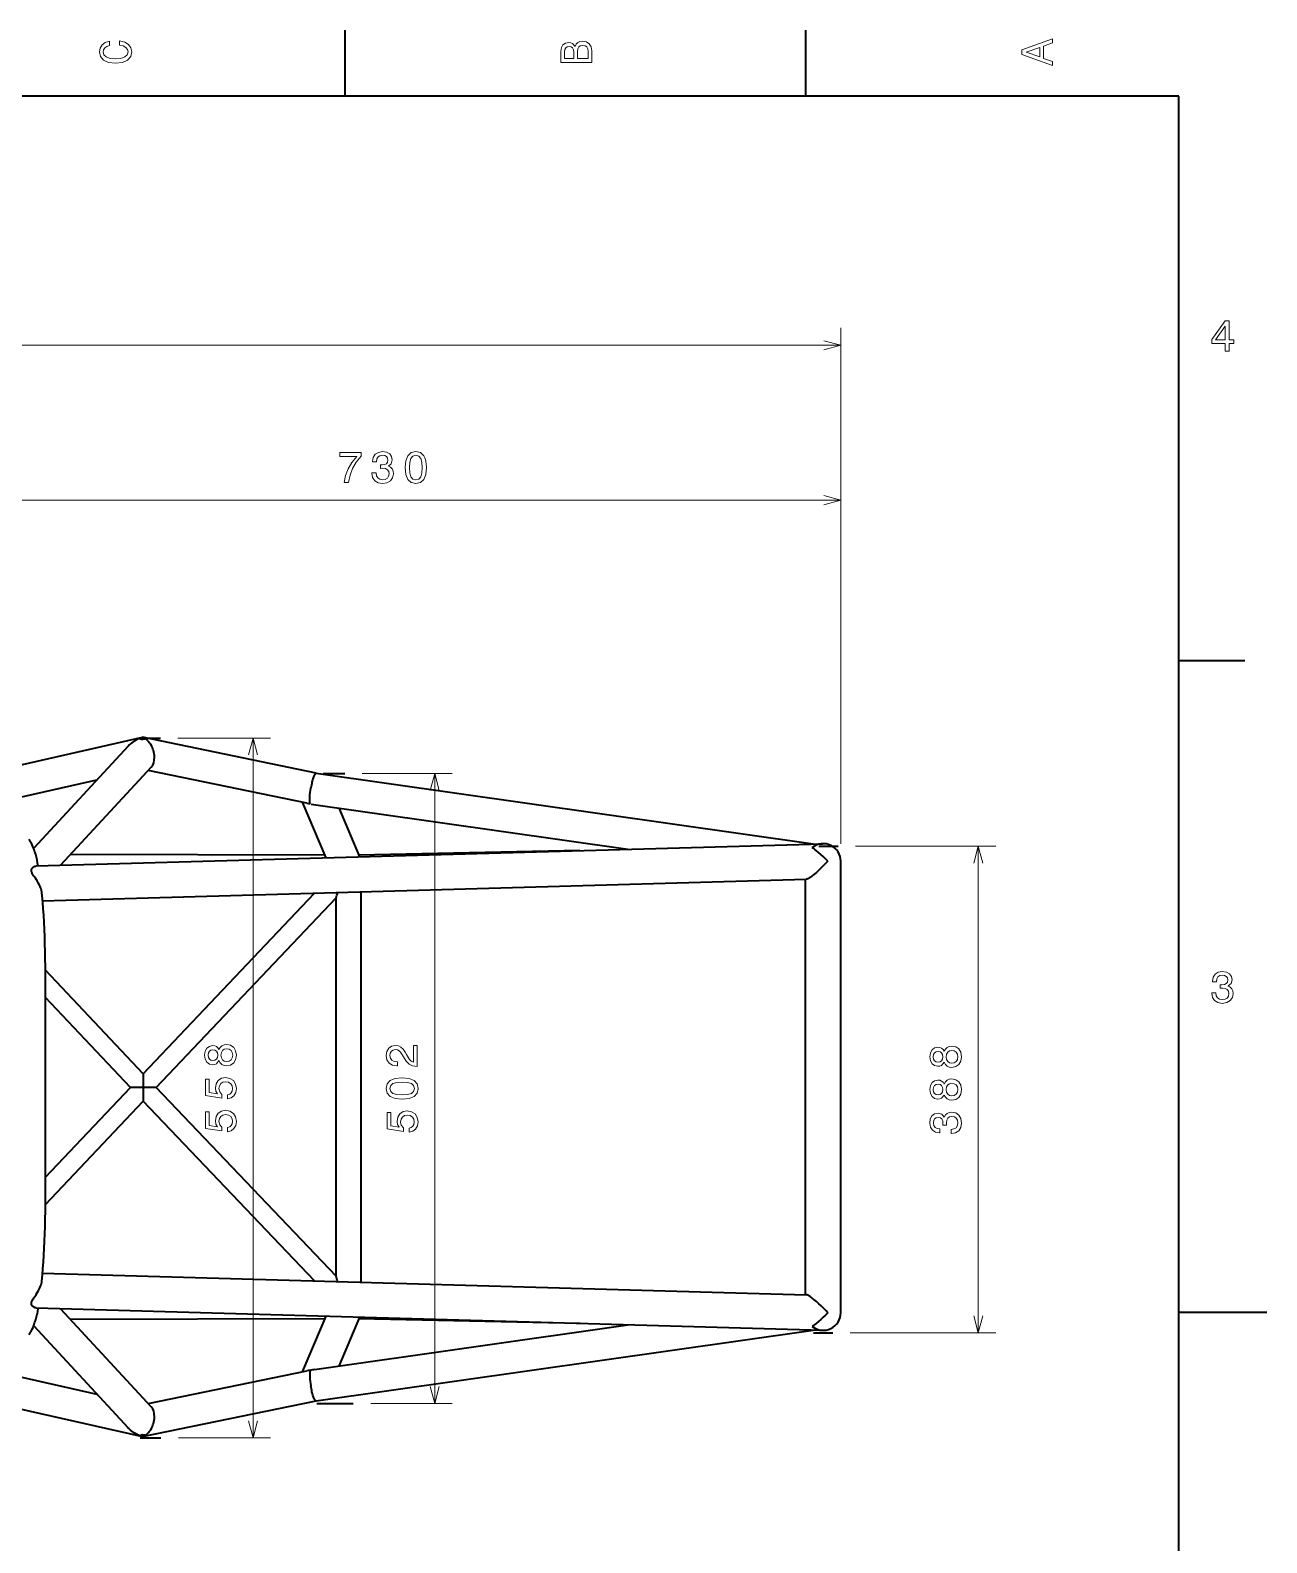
# Model space of a CAD drawing. Extents: x 0 to 420, y 0 to 297.
# Drawn here: x 279.1 to 420, y 122.2 to 294.5 of the extents above; entities that cross this region are included whole.
import ezdxf

# ---------------------------------------------------------------- set-up
doc = ezdxf.new("R2010")
doc.units = 0

msp = doc.modelspace()

# ---------------------------------------------------------------- linework, layer by layer
at = {"color": 7, "lineweight": 35, "ltscale": 0.1875}
for p, q in [((315, 287), (315, 294.5)), ((367.5, 287), (367.5, 294.5)), ((410, 222.699997), (417.5, 222.699997))]:
    msp.add_line(p, q, dxfattribs=at)
at = {"color": 7, "lineweight": 35}
for p, q in [((410, 287), (10, 287)), ((410, 10), (410, 287)), ((311.687561, 209.899307), (291.919342, 213.96582)), ((311.685974, 209.899536), (368.307495, 201.821625)), ((311.129059, 206.371384), (347.213684, 201.223373)), ((279.77359, 199.310669), (369.400421, 201.852615)), ((312.680542, 200.531525), (283.691864, 200.602341)), ((341.737091, 201.068329), (316.554749, 200.549408)), ((371.459412, 148.424927), (371.459412, 199.853485)), ((280.523834, 195.330338), (367.538086, 197.798187)), ((367.459412, 150.482452), (367.459412, 197.796158)), ((367.459412, 150.482483), (367.459412, 197.796005)), ((367.459412, 150.482452), (367.459412, 197.795959)), ((291.995209, 175.640732), (311.507538, 196.209122)), ((293.471893, 174.083771), (313.955994, 195.676544)), ((313.955994, 152.591095), (313.955994, 195.676544)), ((316.813141, 151.9189), (316.813141, 196.359604)), ((313.955994, 152.591095), (293.471893, 174.083771)), ((311.492615, 152.069809), (291.995209, 172.527191)), ((280.523834, 152.948074), (367.538086, 150.480225)), ((279.77359, 148.967743), (369.40271, 146.42572)), ((312.680328, 147.746887), (283.692078, 147.676071)), ((311.505493, 141.960724), (347.213806, 147.055054)), ((311.685974, 138.378891), (368.307709, 146.456818)), ((311.685974, 138.378876), (368.307495, 146.456787)), ((341.778748, 147.209229), (316.554535, 147.729004)), ((291.919342, 134.312592), (311.687561, 138.379105))]:
    msp.add_line(p, q, dxfattribs=at)
at = {"color": 7, "lineweight": 13}
for p, q in [((371.459412, 201.853485), (371.459412, 260.620422)), ((43.030865, 258.620422), (371.459412, 258.620422)), ((371.459412, 201.853485), (371.459412, 242.978699)), ((267.173706, 240.978699), (371.459412, 240.978699)), ((304.502533, 134.173996), (304.502533, 213.884674)), ((325.197083, 138.099274), (325.197083, 209.836105))]:
    msp.add_line(p, q, dxfattribs=at)
at = {"color": 7, "lineweight": 35, "ltscale": 0.483066}
msp.add_line((273.070404, 209.709183), (291.918365, 213.965805), dxfattribs=at)
at = {"color": 7, "lineweight": 35, "ltscale": 0.057965}
msp.add_line((291.627716, 213.884674), (293.94632, 213.884674), dxfattribs=at)
at = {"color": 7, "lineweight": 35, "ltscale": 5e-06}
msp.add_line((291.918579, 213.965851), (291.918365, 213.965805), dxfattribs=at)
at = {"color": 7, "lineweight": 13, "ltscale": 0.263905}
msp.add_line((295.94632, 213.884674), (306.502533, 213.884674), dxfattribs=at)
at = {"color": 7, "lineweight": 35, "ltscale": 0.395616}
msp.add_line((290.25235, 212.948578), (279.50351, 201.334732), dxfattribs=at)
at = {"color": 7, "lineweight": 35, "ltscale": 0.380295}
msp.add_line((292.902496, 210.554077), (282.569916, 199.389984), dxfattribs=at)
at = {"color": 7, "lineweight": 35, "ltscale": 0.461509}
for p, q in [((310.644714, 206.467621), (292.562958, 210.18721)), ((292.562958, 138.091202), (310.644714, 141.810791))]:
    msp.add_line(p, q, dxfattribs=at)
at = {"color": 7, "lineweight": 35, "ltscale": 0.279342}
for p, q in [((275.819061, 206.668564), (286.718231, 209.130035)), ((275.819061, 141.609848), (286.718231, 139.148376))]:
    msp.add_line(p, q, dxfattribs=at)
at = {"color": 7, "lineweight": 35, "ltscale": 0.061051}
msp.add_line((312.498444, 209.836105), (314.940491, 209.836105), dxfattribs=at)
at = {"color": 7, "lineweight": 13, "ltscale": 0.256415}
msp.add_line((316.940491, 209.836105), (327.197083, 209.836105), dxfattribs=at)
at = {"color": 7, "lineweight": 35, "ltscale": 0.000468}
for p, q in [((311.078064, 208.182465), (311.081268, 208.200912)), ((311.078064, 140.095947), (311.081268, 140.077499))]:
    msp.add_line(p, q, dxfattribs=at)
at = {"color": 7, "lineweight": 35, "ltscale": 0.172037}
msp.add_line((310.10498, 206.578644), (312.801331, 200.247421), dxfattribs=at)
at = {"color": 7, "lineweight": 35, "ltscale": 0.000777}
msp.add_line((311.009918, 206.446854), (310.980957, 206.458084), dxfattribs=at)
at = {"color": 7, "lineweight": 35, "ltscale": 0.15129}
msp.add_line((314.265625, 205.92392), (316.63681, 200.356201), dxfattribs=at)
at = {"color": 7, "lineweight": 35, "ltscale": 0.054926}
for p, q in [((368.950745, 201.561142), (371.147797, 201.561142)), ((368.351532, 146.132568), (370.548584, 146.132568))]:
    msp.add_line(p, q, dxfattribs=at)
at = {"color": 5, "lineweight": 13, "ltscale": 0.399471}
msp.add_line((373.147797, 201.561142), (389.126648, 201.561142), dxfattribs=at)
at = {"color": 5, "lineweight": 13}
msp.add_line((387.126648, 146.132568), (387.126648, 201.561142), dxfattribs=at)
at = {"color": 7, "lineweight": 35, "ltscale": 0.000525}
for p, q in [((370.000061, 199.853485), (369.985291, 199.868408)), ((370.000061, 148.424927), (369.985291, 148.410004))]:
    msp.add_line(p, q, dxfattribs=at)
at = {"color": 7, "lineweight": 35, "ltscale": 0.406124}
msp.add_line((291.995209, 175.640732), (280.842072, 187.452011), dxfattribs=at)
at = {"color": 7, "lineweight": 35, "ltscale": 0.321429}
for p, q in [((280.842865, 174.139206), (280.842865, 186.996353)), ((280.842865, 161.282059), (280.842865, 174.139206))]:
    msp.add_line(p, q, dxfattribs=at)
at = {"color": 7, "lineweight": 35, "ltscale": 0.352309}
msp.add_line((290.518188, 174.083771), (280.842926, 184.329941), dxfattribs=at)
at = {"color": 7, "lineweight": 35, "ltscale": 0.351451}
msp.add_line((280.842926, 163.884857), (290.518188, 174.083771), dxfattribs=at)
at = {"color": 7, "lineweight": 35, "ltscale": 0.036881}
msp.add_line((291.993408, 174.082062), (290.518188, 174.083771), dxfattribs=at)
at = {"color": 7, "lineweight": 35, "ltscale": 0.038967}
msp.add_line((291.995209, 175.640732), (291.993408, 174.082062), dxfattribs=at)
at = {"color": 7, "lineweight": 35, "ltscale": 0.036962}
msp.add_line((293.471893, 174.083771), (291.993408, 174.082062), dxfattribs=at)
at = {"color": 7, "lineweight": 35, "ltscale": 0.038872}
msp.add_line((291.993408, 174.082062), (291.995209, 172.527191), dxfattribs=at)
at = {"color": 7, "lineweight": 35, "ltscale": 0.405143}
msp.add_line((280.841827, 160.770157), (291.995209, 172.527191), dxfattribs=at)
at = {"color": 7, "lineweight": 35, "ltscale": 0.380296}
msp.add_line((282.569916, 148.888443), (292.902496, 137.724335), dxfattribs=at)
at = {"color": 7, "lineweight": 35, "ltscale": 0.25}
msp.add_line((410, 148.5), (420, 148.5), dxfattribs=at)
at = {"color": 7, "lineweight": 35, "ltscale": 0.395615}
msp.add_line((279.50354, 146.943649), (290.25235, 135.329834), dxfattribs=at)
at = {"color": 7, "lineweight": 35, "ltscale": 0.172039}
msp.add_line((312.801361, 148.031067), (310.10498, 141.699783), dxfattribs=at)
at = {"color": 7, "lineweight": 35, "ltscale": 0.151293}
msp.add_line((316.636871, 147.922287), (314.265625, 142.354492), dxfattribs=at)
at = {"color": 5, "lineweight": 13, "ltscale": 0.414452}
msp.add_line((372.548584, 146.132568), (389.126648, 146.132568), dxfattribs=at)
at = {"color": 7, "lineweight": 35, "ltscale": 0.473475}
msp.add_line((273.069305, 138.569489), (291.54303, 134.397354), dxfattribs=at)
at = {"color": 7, "lineweight": 35, "ltscale": 0.103787}
msp.add_line((311.765839, 138.099274), (315.917328, 138.099274), dxfattribs=at)
at = {"color": 7, "lineweight": 13, "ltscale": 0.231994}
msp.add_line((317.917328, 138.099274), (327.197083, 138.099274), dxfattribs=at)
at = {"color": 7, "lineweight": 35, "ltscale": 0.00962}
msp.add_line((291.54303, 134.397354), (291.918365, 134.312607), dxfattribs=at)
at = {"color": 7, "lineweight": 35, "ltscale": 0.059156}
msp.add_line((291.627716, 134.173996), (293.993958, 134.173996), dxfattribs=at)
at = {"color": 7, "lineweight": 13, "ltscale": 0.262714}
msp.add_line((295.993958, 134.173996), (306.502533, 134.173996), dxfattribs=at)
at = {"color": 7, "lineweight": 13}
for points in [[(289.282074, 292.817017), (289.705688, 292.716156), (290.008301, 292.549713), (290.194885, 292.317719), (290.255402, 292.04541), (290.164642, 291.71759), (289.892303, 291.460388), (289.448486, 291.28891), (288.833221, 291.233429), (288.222992, 291.28891), (287.774139, 291.455353), (287.501801, 291.712555), (287.405975, 292.04541), (287.456421, 292.287476), (287.597626, 292.494232), (287.824585, 292.65564), (288.137268, 292.766571), (288.137268, 293.245697), (287.658142, 293.094391), (287.295044, 292.832153), (287.068085, 292.47406), (286.987396, 292.04541), (287.113495, 291.510803), (287.466492, 291.102325), (288.046478, 290.840057), (288.833221, 290.749298), (289.619965, 290.840057), (290.199951, 291.102325), (290.558014, 291.510803), (290.679047, 292.04541), (290.583221, 292.514404), (290.315918, 292.89267), (289.877167, 293.159943), (289.282074, 293.301147)], [(341.192017, 292.630402), (340.899506, 292.983429), (340.70282, 293.074219), (340.460754, 293.104462), (340.082489, 293.03891), (339.810181, 292.842224), (339.643738, 292.524506), (339.583221, 292.080688), (339.583221, 290.835022), (343.083221, 290.835022), (343.083221, 292.151306), (343.012604, 292.620331), (342.805847, 292.968292), (342.478027, 293.18515), (342.034241, 293.260803), (341.736694, 293.215424), (341.489563, 293.094391), (341.308014, 292.897705)], [(395.583221, 290.466858), (395.583221, 290.930847), (394.554413, 291.299011), (394.554413, 292.695984), (395.583221, 293.064117), (395.583221, 293.538177), (392.078186, 292.257202), (392.078186, 291.742798)], [(341.035675, 291.984863), (341.035675, 291.299011), (340.001801, 291.299011), (340.001801, 292.025208), (340.032074, 292.297546), (340.122833, 292.489197), (340.279175, 292.605194), (340.511169, 292.645538), (340.743164, 292.600159), (340.904541, 292.479126), (341.005402, 292.272339)], [(342.664642, 292.095825), (342.664642, 291.299011), (341.45929, 291.299011), (341.45929, 292.050446), (341.494598, 292.368164), (341.600525, 292.595093), (341.782074, 292.731262), (342.044312, 292.776672), (342.321686, 292.731262), (342.513336, 292.605194), (342.629333, 292.393372)], [(394.125732, 291.460388), (392.582489, 292), (394.125732, 292.539642)], [(415.277374, 257.966766), (415.731262, 257.966766), (415.731262, 258.834198), (416.23056, 258.834198), (416.23056, 259.237671), (415.731262, 259.237671), (415.731262, 261.391113), (415.272339, 261.391113), (413.739197, 259.278015), (413.739197, 258.834198), (415.277374, 258.834198)], [(414.162842, 259.237671), (415.277374, 260.806091), (415.277374, 259.237671)], [(314.879547, 242.978699), (315.388885, 242.978699), (315.555328, 243.810822), (315.847839, 244.587494), (316.261383, 245.30867), (316.800995, 245.984467), (316.800995, 246.403046), (314.400421, 246.403046), (314.400421, 245.944122), (316.316864, 245.944122), (315.762085, 245.263275), (315.343506, 244.552185), (315.050995, 243.7957)], [(318.045685, 244.078125), (318.045685, 244.042816), (318.126373, 243.55867), (318.363403, 243.195557), (318.736603, 242.963562), (319.230835, 242.877838), (319.755341, 242.963562), (320.148712, 243.185471), (320.400848, 243.538498), (320.491638, 243.992386), (320.451294, 244.289932), (320.340332, 244.532013), (320.158783, 244.718613), (319.916718, 244.854782), (320.244507, 245.127106), (320.360504, 245.560822), (320.284851, 245.954193), (320.067993, 246.251755), (319.714966, 246.438354), (319.230835, 246.503906), (318.776947, 246.423218), (318.428955, 246.201324), (318.202026, 245.848297), (318.126373, 245.379272), (318.126373, 245.343964), (318.575195, 245.343964), (318.61557, 245.666733), (318.746674, 245.898727), (318.958496, 246.039932), (319.256042, 246.090363), (319.51828, 246.050018), (319.70993, 245.944122), (319.825928, 245.772644), (319.871307, 245.540649), (319.825928, 245.293533), (319.704895, 245.127106), (319.493073, 245.026245), (319.205627, 244.995987), (319.008942, 245.001038), (319.008942, 244.602615), (319.256042, 244.612701), (319.573761, 244.567322), (319.810791, 244.446274), (319.952026, 244.249588), (320.002441, 243.992386), (319.94696, 243.699875), (319.80072, 243.483017), (319.568726, 243.346848), (319.261078, 243.301468), (318.943359, 243.351898), (318.711365, 243.503189), (318.565125, 243.74527), (318.509644, 244.078125)], [(321.837158, 244.688354), (321.912811, 243.896561), (322.149841, 243.331726), (322.528107, 242.988785), (323.052582, 242.877838), (323.572052, 242.988785), (323.950287, 243.331726), (324.182281, 243.896561), (324.26297, 244.688354), (324.182281, 245.475098), (324.086456, 245.787781), (323.950287, 246.044983), (323.572052, 246.387924), (323.052582, 246.503906), (322.528107, 246.387924), (322.149841, 246.039932), (321.912811, 245.475098)], [(322.32132, 244.688354), (322.361664, 245.298584), (322.487732, 245.737335), (322.714691, 245.994553), (323.052582, 246.085327), (323.385437, 245.994553), (323.612396, 245.737335), (323.738464, 245.298584), (323.778809, 244.688354), (323.738464, 244.073074), (323.612396, 243.634308), (323.385437, 243.377106), (323.052582, 243.291382), (322.714691, 243.377106), (322.487732, 243.634308), (322.361664, 244.073074)], [(413.729126, 184.866226), (413.729126, 184.830917), (413.809814, 184.346771), (414.046844, 183.983658), (414.420044, 183.751663), (414.914276, 183.665939), (415.438782, 183.751663), (415.832153, 183.973572), (416.08429, 184.326599), (416.175079, 184.780487), (416.134735, 185.078033), (416.023773, 185.320114), (415.842224, 185.506714), (415.600159, 185.642883), (415.927948, 185.915222), (416.043945, 186.348938), (415.968292, 186.74231), (415.751434, 187.039856), (415.398407, 187.226456), (414.914276, 187.292023), (414.460388, 187.211319), (414.112396, 186.989426), (413.885468, 186.636398), (413.809814, 186.167374), (413.809814, 186.13208), (414.258636, 186.13208), (414.299011, 186.454834), (414.430115, 186.686829), (414.641937, 186.828033), (414.939484, 186.878479), (415.201721, 186.83812), (415.393372, 186.732224), (415.509369, 186.560745), (415.554749, 186.328766), (415.509369, 186.081635), (415.388336, 185.915222), (415.176514, 185.814346), (414.889069, 185.784088), (414.692383, 185.789139), (414.692383, 185.390717), (414.939484, 185.400803), (415.257202, 185.355423), (415.494232, 185.234375), (415.635468, 185.037689), (415.685883, 184.780487), (415.630402, 184.487976), (415.484161, 184.271118), (415.252167, 184.134949), (414.944519, 184.089569), (414.626801, 184.139999), (414.394806, 184.29129), (414.248566, 184.533371), (414.193085, 184.866226)], [(300.616364, 177.139999), (300.757568, 176.882797), (300.954254, 176.706284), (301.201385, 176.595322), (301.498932, 176.560028), (301.947784, 176.640717), (302.295776, 176.872711), (302.51767, 177.250946), (302.603394, 177.76535), (302.51767, 178.274719), (302.295776, 178.652969), (301.947784, 178.884949), (301.498932, 178.970688), (301.201385, 178.930344), (300.954254, 178.824432), (300.757568, 178.642883), (300.616364, 178.390717), (300.495331, 178.592453), (300.328918, 178.733658), (300.127167, 178.819397), (299.880066, 178.849655), (299.522003, 178.768967), (299.234528, 178.557144), (299.047913, 178.214203), (298.977325, 177.76535), (299.047913, 177.311462), (299.234528, 176.968521), (299.522003, 176.751663), (299.880066, 176.676025), (300.127167, 176.701233), (300.328918, 176.786972)], [(299.92041, 177.155121), (299.698517, 177.195465), (299.527039, 177.316513), (299.421112, 177.508148), (299.380768, 177.76535), (299.421112, 178.017517), (299.527039, 178.209167), (299.698517, 178.3302), (299.92041, 178.375595), (300.147339, 178.3302), (300.323853, 178.209167), (300.43985, 178.017517), (300.475159, 177.76535), (300.434814, 177.508148), (300.323853, 177.316513), (300.147339, 177.195465)], [(301.488861, 177.044174), (301.221558, 177.089569), (301.019836, 177.235825), (300.888702, 177.462769), (300.843323, 177.76535), (300.888702, 178.062912), (301.019836, 178.289856), (301.221558, 178.436111), (301.488861, 178.486542), (301.776306, 178.436111), (301.993164, 178.289856), (302.134369, 178.062912), (302.179779, 177.76535), (302.134369, 177.462769), (301.993164, 177.235825), (301.776306, 177.089569)], [(323.197083, 176.47316), (323.197083, 178.878784), (322.763367, 178.878784), (322.763367, 176.977493), (322.526337, 177.083389), (322.329651, 177.264954), (321.971588, 177.824753), (321.820282, 178.122299), (321.603424, 178.455154), (321.351257, 178.692184), (321.053711, 178.828354), (320.71582, 178.878784), (320.292175, 178.793045), (319.95932, 178.556015), (319.747528, 178.192902), (319.671875, 177.723892), (319.757599, 177.239731), (319.994629, 176.871582), (320.372894, 176.634552), (320.872162, 176.553864), (320.94278, 176.553864), (320.94278, 177.012787), (320.902405, 177.012787), (320.559479, 177.058182), (320.307312, 177.194351), (320.145935, 177.411209), (320.090454, 177.698669), (320.1409, 177.99118), (320.266968, 178.208038), (320.463654, 178.349243), (320.710785, 178.399673), (320.94278, 178.36438), (321.139465, 178.268555), (321.310913, 178.107162), (321.462219, 177.885269), (321.623596, 177.587723), (321.936279, 177.093475), (322.269135, 176.745499), (322.672577, 176.538727), (323.181946, 176.47316)], [(301.589722, 172.77861), (302.003265, 172.889572), (302.326019, 173.136688), (302.52774, 173.499802), (302.603394, 173.963776), (302.512634, 174.473145), (302.265503, 174.871552), (301.872131, 175.123718), (301.367798, 175.219543), (300.898804, 175.133804), (300.53064, 174.891724), (300.29361, 174.513489), (300.207855, 174.024292), (300.268402, 173.646057), (300.434814, 173.353546), (299.49173, 173.494751), (299.49173, 175.027893), (299.078186, 175.027893), (299.078186, 173.15686), (300.934082, 172.879486), (300.934082, 173.282944), (300.697052, 173.575439), (300.611328, 173.948639), (300.666809, 174.271408), (300.828186, 174.518524), (301.075317, 174.674866), (301.393036, 174.730347), (301.710754, 174.674866), (301.957855, 174.513489), (302.114197, 174.266373), (302.169678, 173.948639), (302.134369, 173.681351), (302.018402, 173.474579), (301.836823, 173.323288), (301.589722, 173.247635)], [(321.487427, 172.752274), (322.279205, 172.827927), (322.844055, 173.064957), (323.187012, 173.443192), (323.297943, 173.967682), (323.187012, 174.487137), (322.844055, 174.865387), (322.279205, 175.097366), (321.487427, 175.17807), (320.700684, 175.097366), (320.388, 175.001556), (320.130798, 174.865387), (319.787872, 174.487137), (319.671875, 173.967682), (319.787872, 173.443192), (320.135834, 173.064957), (320.700684, 172.827927)], [(321.487427, 173.23642), (320.877197, 173.276764), (320.438446, 173.402847), (320.181244, 173.629791), (320.090454, 173.967682), (320.181244, 174.300537), (320.438446, 174.527481), (320.877197, 174.653564), (321.487427, 174.693909), (322.102692, 174.653564), (322.541473, 174.527481), (322.798676, 174.300537), (322.884399, 173.967682), (322.798676, 173.629791), (322.541473, 173.402847), (322.102692, 173.276764)], [(301.589722, 169.042587), (302.003265, 169.153549), (302.326019, 169.400665), (302.52774, 169.763779), (302.603394, 170.227753), (302.512634, 170.737122), (302.265503, 171.135529), (301.872131, 171.387695), (301.367798, 171.483521), (300.898804, 171.397781), (300.53064, 171.155701), (300.29361, 170.777466), (300.207855, 170.288269), (300.268402, 169.910034), (300.434814, 169.617523), (299.49173, 169.758728), (299.49173, 171.29187), (299.078186, 171.29187), (299.078186, 169.420837), (300.934082, 169.143463), (300.934082, 169.546921), (300.697052, 169.839417), (300.611328, 170.212616), (300.666809, 170.535385), (300.828186, 170.782501), (301.075317, 170.938843), (301.393036, 170.994324), (301.710754, 170.938843), (301.957855, 170.777466), (302.114197, 170.53035), (302.169678, 170.212616), (302.134369, 169.945328), (302.018402, 169.738556), (301.836823, 169.587265), (301.589722, 169.511612)], [(322.284271, 168.980942), (322.697815, 169.091904), (323.020569, 169.33902), (323.22229, 169.702133), (323.297943, 170.166107), (323.207184, 170.675476), (322.960052, 171.073883), (322.566681, 171.32605), (322.062347, 171.421875), (321.593353, 171.336136), (321.225189, 171.094055), (320.988159, 170.71582), (320.902405, 170.226624), (320.962952, 169.848389), (321.129364, 169.555878), (320.186279, 169.697083), (320.186279, 171.230225), (319.772736, 171.230225), (319.772736, 169.359192), (321.628632, 169.081818), (321.628632, 169.485275), (321.391602, 169.777771), (321.305878, 170.15097), (321.361359, 170.47374), (321.522736, 170.720856), (321.769867, 170.877197), (322.087585, 170.932678), (322.405304, 170.877197), (322.652405, 170.71582), (322.808746, 170.468704), (322.864227, 170.15097), (322.828918, 169.883682), (322.712952, 169.67691), (322.531372, 169.52562), (322.284271, 169.449966)]]:
    msp.add_lwpolyline(points, close=True, dxfattribs=at)
for points in [[(369.527557, 258.102783), (371.459412, 258.620422), (369.527557, 259.138062)], [(369.527557, 240.46106), (371.459412, 240.978699), (369.527557, 241.496338)], [(305.020172, 211.95282), (304.502533, 213.884674), (303.984894, 211.95282)], [(325.714722, 207.904251), (325.197083, 209.836105), (324.679443, 207.904251)], [(324.679443, 140.031128), (325.197083, 138.099274), (325.714722, 140.031128)], [(303.984894, 136.10585), (304.502533, 134.173996), (305.020172, 136.10585)]]:
    msp.add_lwpolyline(points, dxfattribs=at)
at = {"color": 7, "lineweight": 35}
for points in [[(291.525299, 213.825638), (291.437683, 213.788132), (291.346588, 213.746246), (291.281403, 213.714401), (291.124939, 213.631348), (290.97171, 213.540405), (290.822052, 213.441605), (290.676453, 213.334946), (290.529266, 213.215073), (290.387604, 213.086334), (290.319122, 213.0186), (290.25235, 212.948578)], [(291.525299, 213.825638), (291.595764, 213.81575), (291.686615, 213.79628), (291.725677, 213.785614), (291.807343, 213.759018), (291.889374, 213.726563)], [(292.273407, 213.777359), (292.381134, 213.695206), (292.485443, 213.602188), (292.585663, 213.499023), (292.681274, 213.38623), (292.771881, 213.264313), (292.856903, 213.133759)], [(311.566528, 209.811905), (311.522125, 209.740158), (311.47583, 209.648163), (311.428284, 209.537018), (311.39447, 209.448288), (311.360565, 209.351395), (311.322235, 209.2323), (311.284424, 209.104568), (311.215851, 208.845047), (311.178986, 208.689026), (311.144073, 208.528641), (311.081268, 208.200912)], [(311.685974, 209.899521), (311.671539, 209.899643), (311.655365, 209.895508), (311.631226, 209.882141), (311.599762, 209.853638), (311.566528, 209.811905)], [(311.009827, 206.446869), (310.998016, 206.4776), (310.978455, 206.554413), (310.966217, 206.632828), (310.959442, 206.699997), (310.954712, 206.774094), (310.951782, 206.871155), (310.951813, 206.97699), (310.959595, 207.192062), (310.977264, 207.429855), (311.004547, 207.685196), (311.036896, 207.925461), (311.078064, 208.182465)], [(279.883942, 200.005173), (279.812897, 200.308426), (279.735168, 200.607864), (279.671112, 200.83287), (279.616577, 201.009064), (279.55896, 201.181503), (279.497498, 201.351074), (279.427063, 201.528641), (279.347015, 201.711212), (279.257599, 201.893555), (279.207672, 201.986603), (279.155212, 202.078278), (279.068695, 202.217209), (278.975525, 202.351807)], [(280.020447, 199.317764), (279.958008, 199.649719), (279.883667, 200.00647)], [(370.000061, 199.853485), (369.773804, 199.615845), (369.511017, 199.349091), (369.243195, 199.087173), (368.971527, 198.831924), (368.690735, 198.580002), (368.550446, 198.459213), (368.411041, 198.343033), (368.212677, 198.185501), (368.11557, 198.112366), (368.02063, 198.043991), (367.92868, 197.981354), (367.840729, 197.925598), (367.772766, 197.886093), (367.709045, 197.852844), (367.662048, 197.831451), (367.618866, 197.815018), (367.575348, 197.802948), (367.538086, 197.798187)], [(369.985291, 199.868408), (369.72821, 200.123001), (369.464996, 200.374374), (369.197113, 200.620789), (368.926178, 200.860107), (368.657379, 201.086792), (368.523254, 201.195435), (368.390472, 201.299576), (368.22287, 201.425415)], [(280.064484, 197.318115), (279.977997, 197.470749), (279.886841, 197.621262), (279.823761, 197.720749), (279.694183, 197.917114), (279.56366, 198.110306), (279.499634, 198.20636), (279.418823, 198.333328), (279.381134, 198.397049), (279.347565, 198.45845), (279.317413, 198.519928), (279.286255, 198.595886), (279.263855, 198.670776), (279.251678, 198.743561), (279.250214, 198.810486), (279.25824, 198.873154), (279.274323, 198.930847), (279.295807, 198.981537), (279.321808, 199.027802), (279.343994, 199.060318), (279.367798, 199.090591), (279.398499, 199.124619), (279.430664, 199.155624), (279.491608, 199.20462), (279.557007, 199.24585), (279.622894, 199.277176), (279.68811, 199.298447), (279.731384, 199.306992), (279.77359, 199.310669)], [(280.439331, 196.249466), (280.421326, 196.37912), (280.393524, 196.510681), (280.356995, 196.643188), (280.312714, 196.775909), (280.278107, 196.867294), (280.240479, 196.95842), (280.157104, 197.139435), (280.064484, 197.318115)], [(280.842865, 186.996353), (280.839722, 187.863342), (280.830292, 188.727325), (280.814575, 189.585373), (280.792664, 190.434555), (280.764618, 191.272064), (280.730499, 192.095108), (280.690399, 192.901031), (280.64447, 193.68721), (280.592804, 194.451279), (280.535522, 195.190781), (280.472748, 195.903534), (280.439362, 196.249298)], [(280.439362, 152.029099), (280.504822, 152.727661), (280.56485, 153.454102), (280.619354, 154.206161), (280.668152, 154.981598), (280.711182, 155.777985), (280.748291, 156.592804), (280.779388, 157.423431), (280.804413, 158.267136), (280.823212, 159.121124), (280.835785, 159.982513), (280.842102, 160.848373), (280.842865, 161.282059)], [(280.064514, 150.960297), (280.14798, 151.120453), (280.224152, 151.282501), (280.291687, 151.445938), (280.349182, 151.610077), (280.389374, 151.751022), (280.41983, 151.890991), (280.43103, 151.960297), (280.439331, 152.028931)], [(279.77359, 148.967743), (279.713989, 148.974289), (279.652588, 148.990341), (279.590149, 149.015579), (279.527588, 149.049805), (279.466003, 149.093002), (279.416229, 149.1362), (279.369232, 149.186111), (279.326508, 149.243301), (279.295013, 149.298431), (279.270081, 149.360062), (279.260529, 149.394638), (279.253784, 149.430939), (279.250305, 149.466064), (279.249725, 149.502518), (279.25647, 149.571167), (279.273132, 149.642502), (279.298767, 149.715302), (279.33075, 149.786667), (279.368011, 149.857986), (279.4021, 149.917328), (279.475861, 150.035629), (279.531708, 150.120483), (279.645538, 150.289154), (279.775604, 150.483658), (279.839447, 150.582108), (279.955444, 150.769531), (280.064514, 150.960297)], [(370.000061, 148.424927), (369.792511, 148.643204), (369.45993, 148.980026), (369.217316, 149.216003), (368.971649, 149.446365), (368.690887, 149.698288), (368.550568, 149.819092), (368.411163, 149.935272), (368.212799, 150.092819), (368.115692, 150.16597), (368.020721, 150.234344), (367.928772, 150.296997), (367.84082, 150.352768), (367.772827, 150.392273), (367.709106, 150.425537), (367.662079, 150.446945), (367.618896, 150.463379), (367.575378, 150.475464), (367.538086, 150.480225)], [(278.975525, 145.926605), (279.068695, 146.061172), (279.155182, 146.200089), (279.207977, 146.292358), (279.258209, 146.386032), (279.347504, 146.568207), (279.42749, 146.750717), (279.497711, 146.927902), (279.559113, 147.097275), (279.616669, 147.269531), (279.671112, 147.445511), (279.735046, 147.67009), (279.812866, 147.969772), (279.883911, 148.272949)], [(280.020447, 148.960648), (279.958008, 148.628693), (279.883667, 148.271942)], [(369.985291, 148.410004), (369.72821, 148.155411), (369.464996, 147.904037), (369.197113, 147.657623), (368.926178, 147.418304), (368.657379, 147.19162), (368.523254, 147.082977), (368.390472, 146.978836), (368.22287, 146.852997)], [(311.009827, 141.831543), (310.998016, 141.800812), (310.978455, 141.723999), (310.966217, 141.645584), (310.959442, 141.578415), (310.954712, 141.504318), (310.951782, 141.407257), (310.951813, 141.301422), (310.959595, 141.086349), (310.977264, 140.848557), (311.004547, 140.593216), (311.036896, 140.352951), (311.078064, 140.095947)], [(311.566528, 138.466507), (311.522125, 138.538254), (311.47583, 138.630249), (311.428284, 138.741394), (311.39447, 138.830124), (311.360565, 138.927017), (311.322235, 139.046112), (311.284424, 139.173843), (311.215851, 139.433365), (311.178986, 139.589386), (311.144073, 139.749771), (311.081268, 140.077499)], [(311.685974, 138.378891), (311.671539, 138.378769), (311.655365, 138.382904), (311.631226, 138.396271), (311.599762, 138.424774), (311.566528, 138.466507)], [(291.525299, 134.452774), (291.437683, 134.49028), (291.346588, 134.532166), (291.281403, 134.564011), (291.124939, 134.647064), (290.97171, 134.738007), (290.822052, 134.836807), (290.676453, 134.943466), (290.529266, 135.063339), (290.387604, 135.192078), (290.319122, 135.259811), (290.25235, 135.329834)], [(291.525299, 134.452774), (291.595764, 134.462662), (291.686615, 134.482132), (291.725677, 134.492798), (291.807343, 134.519394), (291.889374, 134.551849)], [(292.273407, 134.501053), (292.381134, 134.583206), (292.485443, 134.676224), (292.585663, 134.779388), (292.681274, 134.892181), (292.771881, 135.014099), (292.856903, 135.144653)]]:
    msp.add_lwpolyline(points, dxfattribs=at)
at = {"color": 5, "lineweight": 13}
for points in [[(387.644287, 199.629288), (387.126648, 201.561142), (386.609009, 199.629288)], [(386.609009, 148.064423), (387.126648, 146.132568), (387.644287, 148.064423)]]:
    msp.add_lwpolyline(points, dxfattribs=at)
for points in [[(383.240479, 176.95752), (383.381683, 176.700317), (383.578369, 176.523804), (383.8255, 176.412857), (384.123047, 176.377548), (384.571899, 176.458237), (384.919861, 176.690231), (385.141785, 177.068466), (385.227509, 177.582886), (385.141785, 178.092239), (384.919861, 178.47049), (384.571899, 178.702469), (384.123047, 178.788208), (383.8255, 178.747864), (383.578369, 178.641953), (383.381683, 178.460403), (383.240479, 178.208237), (383.119446, 178.409973), (382.953003, 178.551178), (382.751282, 178.636917), (382.504181, 178.667175), (382.146088, 178.586487), (381.858643, 178.374664), (381.672028, 178.031723), (381.60144, 177.582886), (381.672028, 177.128983), (381.858643, 176.786041), (382.146088, 176.569183), (382.504181, 176.493546), (382.751282, 176.518753), (382.953003, 176.604492)], [(382.544525, 176.972641), (382.322601, 177.013), (382.151154, 177.134033), (382.045227, 177.325668), (382.004883, 177.582886), (382.045227, 177.835037), (382.151154, 178.026688), (382.322601, 178.14772), (382.544525, 178.193115), (382.771454, 178.14772), (382.947968, 178.026688), (383.063965, 177.835037), (383.099274, 177.582886), (383.058929, 177.325668), (382.947968, 177.134033), (382.771454, 177.013)], [(384.112946, 176.861694), (383.845673, 176.907089), (383.643951, 177.053345), (383.512817, 177.280289), (383.467438, 177.582886), (383.512817, 177.880432), (383.643951, 178.107376), (383.845673, 178.253632), (384.112946, 178.304062), (384.400421, 178.253632), (384.617279, 178.107376), (384.758484, 177.880432), (384.803894, 177.582886), (384.758484, 177.280289), (384.617279, 177.053345), (384.400421, 176.907089)], [(383.240479, 173.221497), (383.381683, 172.964294), (383.578369, 172.787781), (383.8255, 172.676834), (384.123047, 172.641525), (384.571899, 172.722214), (384.919861, 172.954208), (385.141785, 173.332443), (385.227509, 173.846863), (385.141785, 174.356216), (384.919861, 174.734467), (384.571899, 174.966446), (384.123047, 175.052185), (383.8255, 175.011841), (383.578369, 174.90593), (383.381683, 174.72438), (383.240479, 174.472214), (383.119446, 174.67395), (382.953003, 174.815155), (382.751282, 174.900894), (382.504181, 174.931152), (382.146088, 174.850464), (381.858643, 174.638641), (381.672028, 174.2957), (381.60144, 173.846863), (381.672028, 173.39296), (381.858643, 173.050034), (382.146088, 172.83316), (382.504181, 172.757523), (382.751282, 172.78273), (382.953003, 172.868469)], [(382.544525, 173.236618), (382.322601, 173.276978), (382.151154, 173.39801), (382.045227, 173.589645), (382.004883, 173.846863), (382.045227, 174.099014), (382.151154, 174.290665), (382.322601, 174.411697), (382.544525, 174.457092), (382.771454, 174.411697), (382.947968, 174.290665), (383.063965, 174.099014), (383.099274, 173.846863), (383.058929, 173.589645), (382.947968, 173.39801), (382.771454, 173.276978)], [(384.112946, 173.125671), (383.845673, 173.171066), (383.643951, 173.317322), (383.512817, 173.544266), (383.467438, 173.846863), (383.512817, 174.144409), (383.643951, 174.371353), (383.845673, 174.517609), (384.112946, 174.568039), (384.400421, 174.517609), (384.617279, 174.371353), (384.758484, 174.144409), (384.803894, 173.846863), (384.758484, 173.544266), (384.617279, 173.317322), (384.400421, 173.171066)], [(384.027222, 168.839935), (384.062531, 168.839935), (384.546661, 168.920639), (384.90979, 169.157669), (385.141785, 169.530869), (385.227509, 170.025101), (385.141785, 170.549591), (384.919861, 170.942963), (384.566833, 171.195129), (384.112946, 171.285904), (383.815399, 171.24556), (383.573334, 171.134613), (383.386719, 170.953049), (383.25058, 170.710983), (382.978241, 171.038788), (382.544525, 171.154785), (382.151154, 171.079132), (381.853607, 170.862274), (381.666992, 170.509247), (381.60144, 170.025101), (381.682129, 169.571213), (381.904022, 169.223221), (382.25705, 168.996277), (382.726074, 168.920639), (382.761383, 168.920639), (382.761383, 169.369476), (382.438599, 169.409821), (382.206604, 169.540955), (382.065399, 169.752762), (382.014984, 170.050308), (382.055328, 170.312561), (382.161224, 170.504211), (382.332703, 170.620193), (382.564697, 170.665588), (382.811798, 170.620193), (382.978241, 170.499161), (383.079102, 170.287354), (383.109344, 169.999878), (383.104309, 169.803192), (383.502716, 169.803192), (383.492645, 170.050308), (383.538025, 170.368042), (383.659058, 170.605072), (383.855743, 170.746277), (384.112946, 170.796707), (384.405457, 170.741241), (384.622314, 170.594986), (384.758484, 170.362991), (384.803894, 170.055359), (384.753448, 169.73764), (384.602142, 169.505646), (384.360077, 169.35939), (384.027222, 169.303925)]]:
    msp.add_lwpolyline(points, close=True, dxfattribs=at)
at = {"color": 7, "lineweight": 35}
for centre, radius, start, end in [((292.528687, 210.371185), 3.41573, 94.28609, 100.787378), ((310.899658, 207.74614), 1.30381, 258.723191, 274.848967), ((369.459412, 199.853485), 2, 0.000001, 128.191094), ((369.459412, 199.853485), 2, 0, 128.191094), ((293.029236, 202.705994), 22.075771, 341.432423, 343.087753), ((293.096588, 145.562561), 22.011665, 16.990078, 18.621158), ((369.459412, 148.424927), 2, 231.808906, 359.999999), ((369.459412, 148.424927), 2, 231.808906, 360), ((369.459412, 148.424927), 2, 231.810122, 268.375437), ((310.899658, 140.532272), 1.30381, 85.151033, 101.276809), ((311.838684, 139.669327), 2.315561, 98.274661, 110.971818), ((311.838684, 139.669342), 2.315553, 98.273506, 110.971784), ((292.528687, 137.907227), 3.41573, 259.212622, 265.71391)]:
    msp.add_arc(centre, radius, start, end, dxfattribs=at)
for centre, major_axis, ratio, start_param, end_param in [((291.936432, 212.137726), (0.017578, -1.82814), 0.035159, 3.1340041991, 3.6587280704), ((291.936462, 212.137161), (0.017609, -1.82872), 0.035155, 3.1491780586, 3.6586243536), ((291.936432, 212.139206), (0.58783, -1.83136), 0.654129, 0.3533914251, 1.9241997704), ((311.381287, 208.139206), (-0.252197, -1.767807), 0.332943, 6.0126701937, 6.0360922919), ((291.936432, 136.139206), (-0.58783, -1.83136), 0.654129, 1.2173928832, 2.7882012285), ((291.936432, 136.140686), (-0.017578, -1.82814), 0.035159, 5.7660498903, 6.2907737497), ((291.936371, 136.137039), (-0.017517, -1.824493), 0.035193, 5.7655472742, 6.2755927368)]:
    msp.add_ellipse(centre, major_axis=major_axis, ratio=ratio, start_param=start_param, end_param=end_param, dxfattribs=at)

doc.saveas('drawing.dxf')
